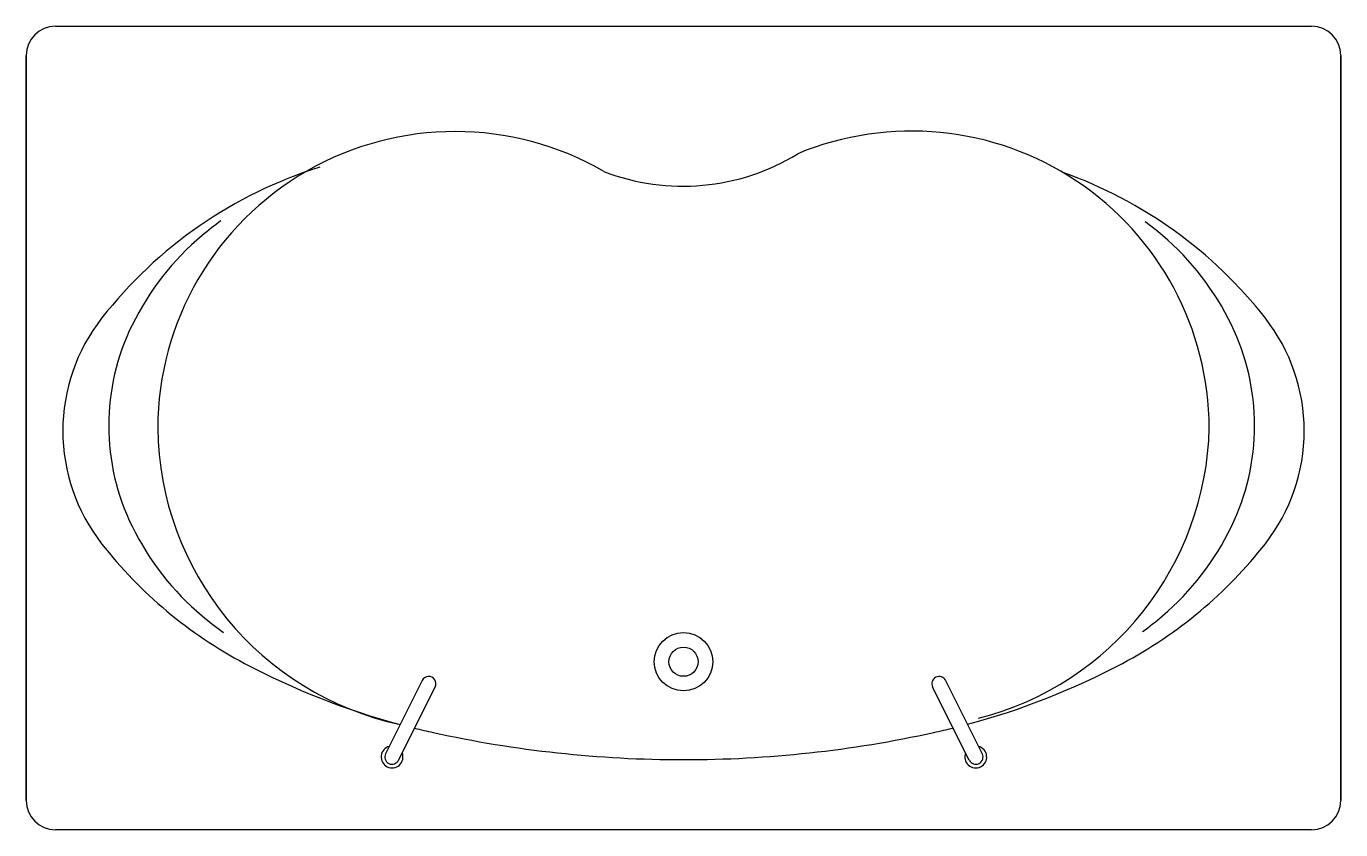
# Model space of a CAD drawing. Extents: x 1 to 181, y 0 to 110.
import ezdxf

# ---------------------------------------------------------------- set-up
doc = ezdxf.new("R2010")
doc.units = 0
doc.header["$LTSCALE"] = 50
doc.header["$MEASUREMENT"] = 0
doc.layers.get('0').update_dxf_attribs({"linetype": 'CONTINUOUS'})

msp = doc.modelspace()

# ---------------------------------------------------------------- linework, layer by layer
at = {"color": 0, "linetype": 'ByBlock'}
for p, q in [((4.78, 109.9), (176.78, 109.9)), ((0.78, 105.9), (0.78, 3.9)), ((0.78, 3.9), (0.78, 105.9)), ((180.78, 3.9), (180.78, 105.9)), ((180.78, 105.9), (180.78, 3.9)), ((54.99, 20.32), (49.98, 10.3)), ((126.68, 20.32), (131.7, 10.3)), ((51.77, 9.41), (56.78, 19.43)), ((129.91, 9.41), (124.9, 19.43)), ((176.78, -0.1), (4.78, -0.1))]:
    msp.add_line(p, q, dxfattribs=at)
for points in [[(40.96, 90.61, 0.151708), (11.1, 69.93, 0.167521), (5.78, 54.49, 0.167521), (11.1, 39.06, 0.105382), (30.67, 22.67, 0.056402), (51.98, 14.31, 0.054021)], [(129.68, 14.33, 0.056142), (150.88, 22.67, 0.105382), (170.46, 39.06, 0.167521), (175.78, 54.49, 0.167521), (170.46, 69.93, 0.142277), (142.74, 89.89, 0.067861)], [(27.42, 83.26, 0.018394), (24.87, 81.26, 0.103796), (15.27, 68.99, 0.114706), (12.06, 55.21, 0.114706), (15.27, 41.44, 0.103796), (24.87, 29.16, 0.020969), (27.79, 26.91, 0.084161)], [(153.65, 27.03, 0.019923), (156.36, 29.16, 0.103439), (165.82, 41.41, 0.113285), (168.98, 55.21, 0.113285), (165.82, 69.02, 0.103439), (156.36, 81.27, 0.017312), (154.01, 83.13, 0.085282)], [(53.96, 13.8, 0.006389), (56.49, 13.21, 0.054021), (90.78, 9.49, 0.054021), (125.06, 13.21, 0.006649), (127.7, 13.82, 0.105382)]]:
    msp.add_lwpolyline(points, format="xyb", dxfattribs=at)
for radius in [4, 2]:
    msp.add_circle((90.78, 22.9), radius, dxfattribs=at)
for centre, radius, start, end in [((4.78, 105.9), 4, 90, 180), ((176.78, 105.9), 4, 0, 90), ((59.5, 54.76), 40.73, 59.9898, 179.8018), ((122.01, 54.79), 40.76, 0.1511, 112.4918), ((90.69, 118.02), 30.02, 248.8729, 301.5945), ((60.78, 55.38), 42.01, 180.6583, 257.8937), ((120.76, 55.87), 42.03, 284.349, 358.6751), ((55.88, 19.88), 1, 333.4207, 153.4207), ((125.79, 19.88), 1, 26.5793, 206.5793), ((50.87, 9.86), 1.5, 105.231, 21.6104), ((130.8, 9.86), 1.5, 158.3896, 74.769), ((50.87, 9.86), 1, 153.4207, 333.4207), ((130.8, 9.86), 1, 206.5793, 26.5793), ((4.78, 3.9), 4, 180, 270), ((4.78, 3.9), 4, 180, 270), ((176.78, 3.9), 4, 270, 0), ((176.78, 3.9), 4, 270, 0)]:
    msp.add_arc(centre, radius, start, end, dxfattribs=at)

doc.saveas('drawing.dxf')
